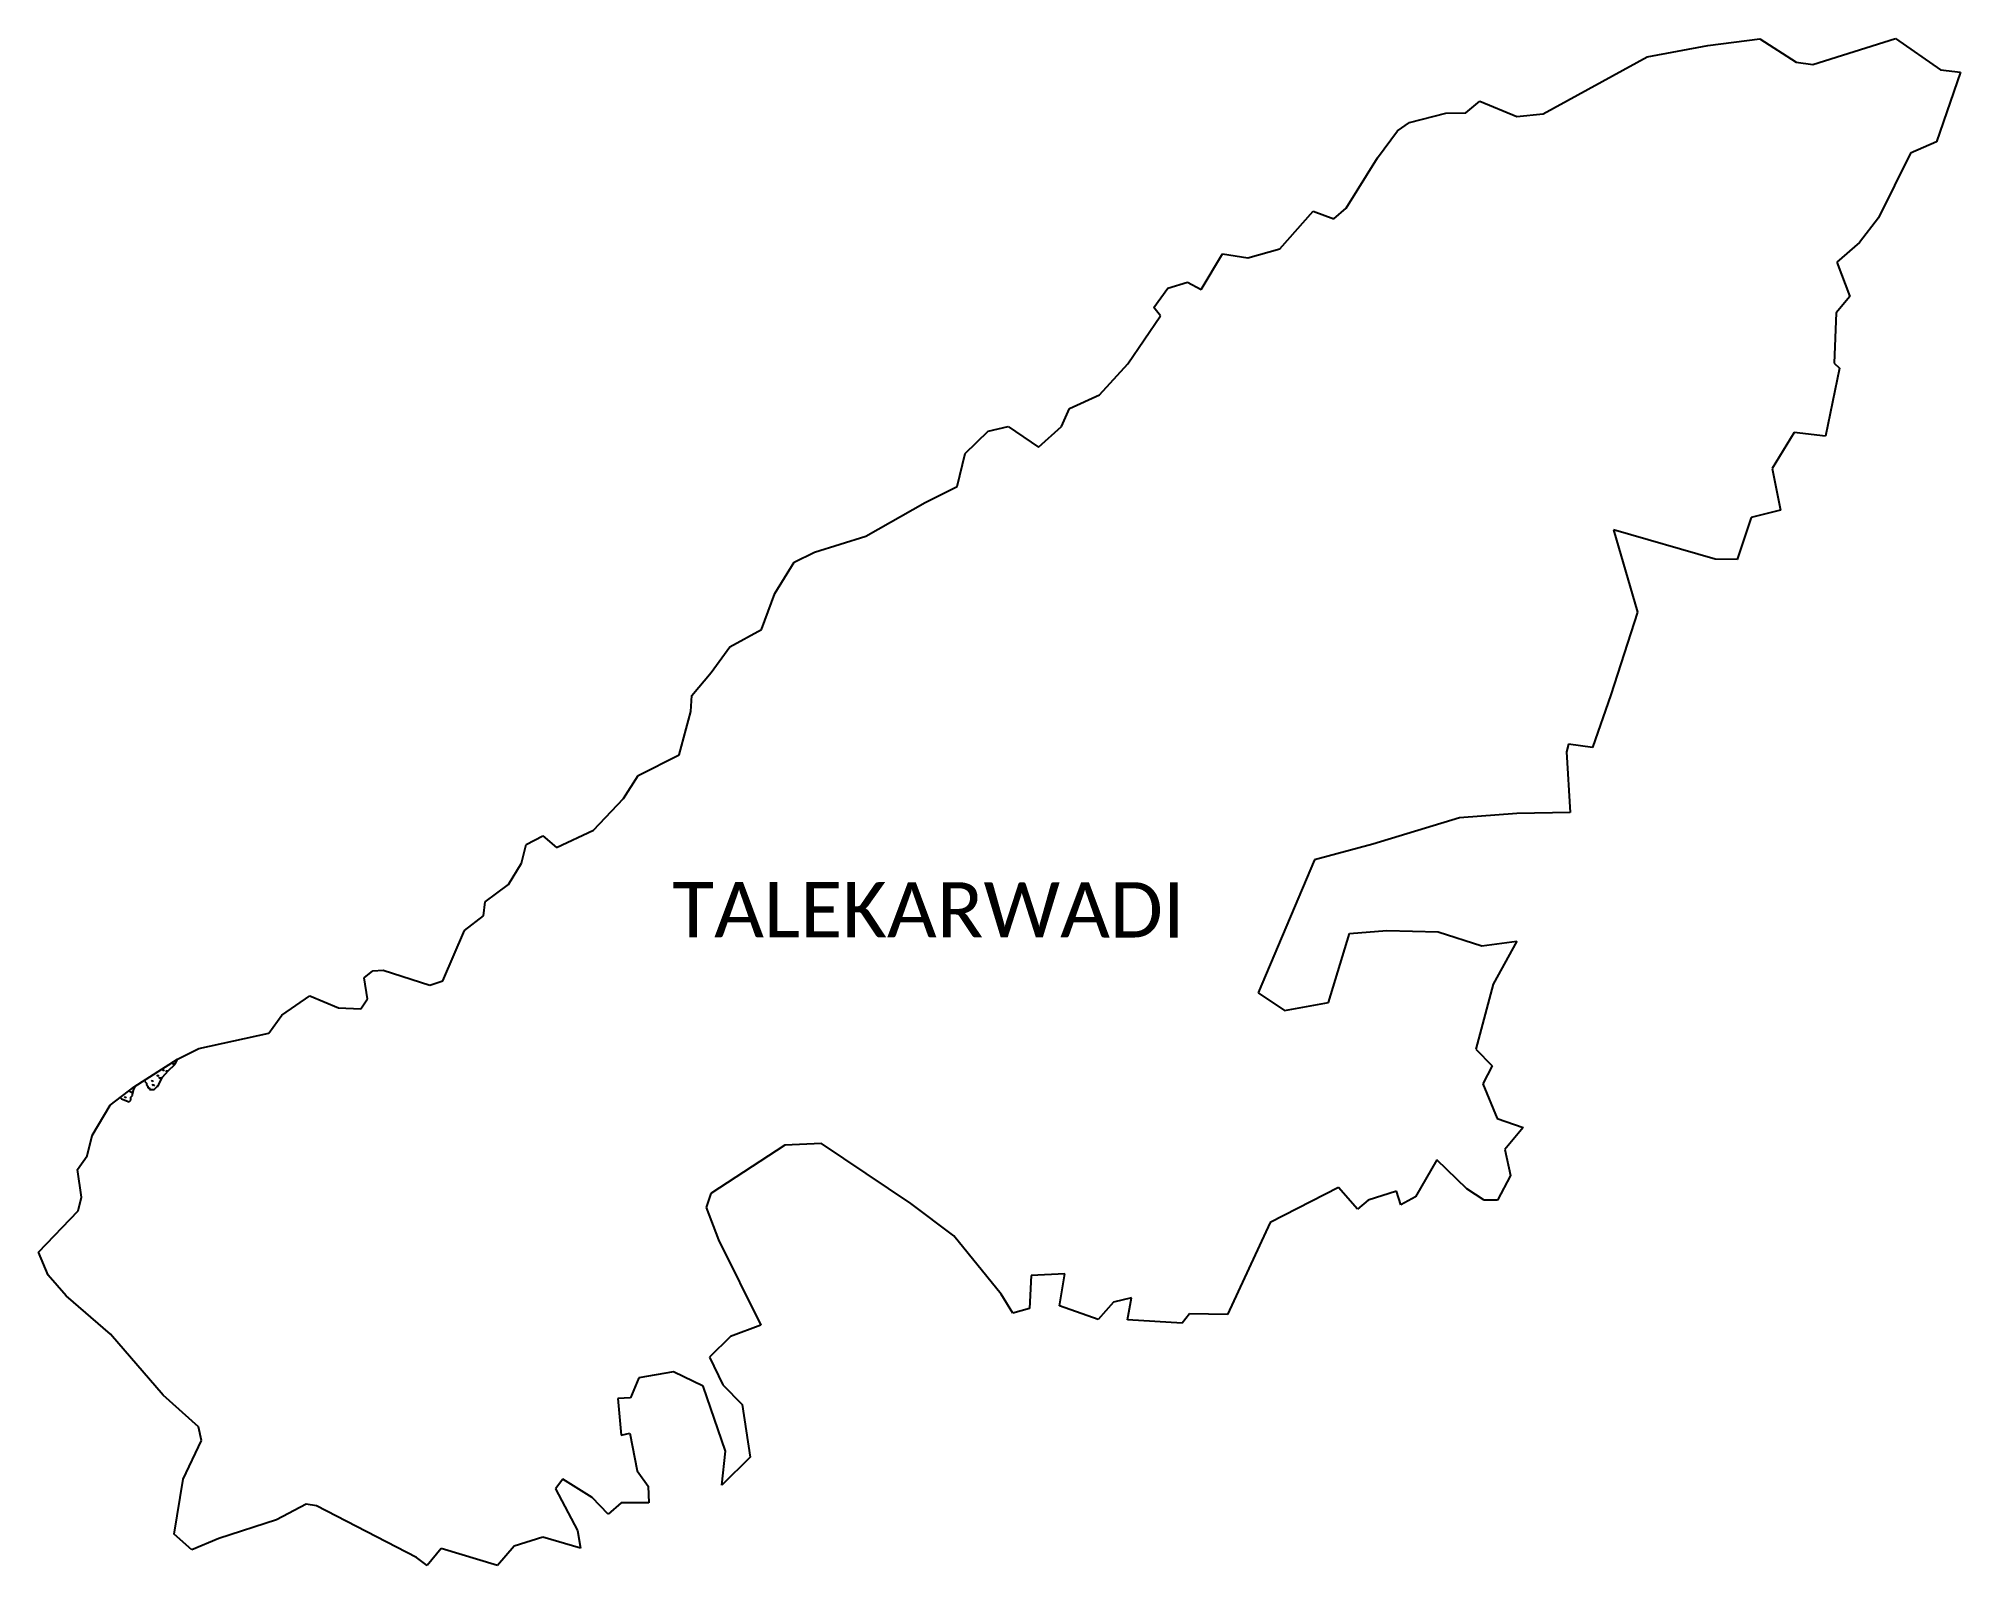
# Model space of a CAD drawing. Header units: metres. Extents: x 349608 to 354608, y 1756835 to 1760807.
import ezdxf

# ---------------------------------------------------------------- set-up
doc = ezdxf.new("R2010")
doc.units = ezdxf.units.M
for name, color, linetype in [('MANGROOVES', 112, 'Continuous'), ('village', 3, 'Continuous'), ('VILLAGE NAME', 250, 'Continuous')]:
    doc.layers.add(name, color=color, linetype=linetype)
doc.styles.add('MtXpl_Calibri', font='calibri.ttf')

msp = doc.modelspace()

# ---------------------------------------------------------------- linework, layer by layer
at = {"color": 3}
for p, q in [((353950.5, 1760787.9), (354085.5, 1760805.2)), ((354085.5, 1760805.2), (354179.9, 1760744.6)), ((354223.1, 1760738.4), (354438.4, 1760806.5)), ((354438.4, 1760806.5), (354555.1, 1760724.8)), ((353521.9, 1760610.1), (353792.1, 1760758.5)), ((353792.1, 1760758.5), (353950.5, 1760787.9)), ((354179.9, 1760744.6), (354223.1, 1760738.4)), ((354607.5, 1760719.2), (354544.6, 1760537.5)), ((354555.1, 1760724.8), (354607.5, 1760719.2)), ((353321.1, 1760613), (353357, 1760643.1)), ((353357, 1760643.1), (353453, 1760603.7)), ((353174.1, 1760588.3), (353268.9, 1760611.8)), ((353268.9, 1760611.8), (353321.1, 1760613)), ((353453, 1760603.7), (353521.9, 1760610.1)), ((353090.5, 1760496.2), (353143, 1760566)), ((353143, 1760566), (353174.1, 1760588.3)), ((353009, 1760365.3), (353090.5, 1760496.2)), ((354477.6, 1760508.1), (354393.9, 1760339.9)), ((354544.6, 1760537.5), (354477.6, 1760508.1)), ((352836.6, 1760259.3), (352923.5, 1760357.4)), ((352923.5, 1760357.4), (352977.7, 1760337.3)), ((352977.7, 1760337.3), (353009, 1760365.3)), ((354393.9, 1760339.9), (354344.8, 1760276.2)), ((352631.9, 1760153.7), (352688, 1760246.8)), ((352688, 1760246.8), (352753.8, 1760235.7)), ((352753.8, 1760235.7), (352836.6, 1760259.3)), ((354344.8, 1760276.2), (354285.5, 1760224.9)), ((354285.5, 1760224.9), (354319.2, 1760135.1)), ((352509.3, 1760106.6), (352545.9, 1760157.4)), ((352545.9, 1760157.4), (352596.8, 1760172.7)), ((352596.8, 1760172.7), (352631.9, 1760153.7)), ((352526.9, 1760084.8), (352509.3, 1760106.6)), ((354319.2, 1760135.1), (354283.8, 1760092.6)), ((352441.7, 1759960.2), (352526.9, 1760084.8)), ((354283.8, 1760092.6), (354278.7, 1759962.2)), ((352367.7, 1759879.9), (352441.7, 1759960.2)), ((354292.9, 1759948.8), (354255.9, 1759771.9)), ((354278.7, 1759962.2), (354292.9, 1759948.8)), ((352268.8, 1759797.4), (352289.7, 1759844.6)), ((352289.7, 1759844.6), (352367.7, 1759879.9)), ((352078.6, 1759785.3), (352130.4, 1759797.7)), ((352130.4, 1759797.7), (352209, 1759743.4)), ((352209, 1759743.4), (352268.8, 1759797.4)), ((352018.7, 1759727.5), (352078.6, 1759785.3)), ((354174.8, 1759782.1), (354117.9, 1759688.1)), ((354255.9, 1759771.9), (354174.8, 1759782.1)), ((351997.2, 1759641.5), (352018.7, 1759727.5)), ((354117.9, 1759688.1), (354139.6, 1759579.9)), ((351760, 1759512.6), (351914.1, 1759600.1)), ((351914.1, 1759600.1), (351997.2, 1759641.5)), ((354062.6, 1759560.9), (354026.7, 1759451.1)), ((354139.6, 1759579.9), (354062.6, 1759560.9)), ((351626.9, 1759470.5), (351760, 1759512.6)), ((353969.2, 1759452.4), (353705.1, 1759528.3)), ((353705.1, 1759528.3), (353766.9, 1759314.8)), ((351523.4, 1759363.2), (351573.4, 1759444.2)), ((351573.4, 1759444.2), (351626.9, 1759470.5)), ((354026.7, 1759451.1), (353969.2, 1759452.4)), ((351488.3, 1759269.4), (351523.4, 1759363.2)), ((353766.9, 1759314.8), (353698.2, 1759099.8)), ((351406.2, 1759224.2), (351488.3, 1759269.4)), ((351357.3, 1759157.6), (351406.2, 1759224.2)), ((351307, 1759097.6), (351357.3, 1759157.6)), ((351305, 1759056.3), (351307, 1759097.6)), ((353698.2, 1759099.8), (353650.1, 1758962.8)), ((351274.3, 1758943.9), (351305, 1759056.3)), ((351168, 1758890.1), (351274.3, 1758943.9)), ((353587.9, 1758971.2), (353582.5, 1758951.5)), ((353582.5, 1758951.5), (353592.2, 1758793.9)), ((353650.1, 1758962.8), (353587.9, 1758971.2)), ((351129.9, 1758829.6), (351168, 1758890.1)), ((351051.6, 1758747.5), (351129.9, 1758829.6)), ((353592.2, 1758793.9), (353453.3, 1758790.8)), ((350955.6, 1758702.3), (351051.6, 1758747.5)), ((353303.9, 1758780), (353078.5, 1758711.5)), ((353453.3, 1758790.8), (353303.9, 1758780)), ((350864.7, 1758661.7), (350876.5, 1758710.2)), ((350876.5, 1758710.2), (350920.1, 1758732.5)), ((350920.1, 1758732.5), (350955.6, 1758702.3)), ((353078.5, 1758711.5), (352927.1, 1758670.9)), ((350830.2, 1758606.2), (350864.7, 1758661.7)), ((352927.1, 1758670.9), (352780.2, 1758324.2)), ((350770.1, 1758561.4), (350830.2, 1758606.2)), ((350765.4, 1758524.8), (350770.1, 1758561.4)), ((350716.2, 1758486.7), (350765.4, 1758524.8)), ((350659.5, 1758355.7), (350716.2, 1758486.7)), ((352963.2, 1758299.8), (353018.2, 1758478.9)), ((353018.2, 1758478.9), (353114.8, 1758486.5)), ((353114.8, 1758486.5), (353248.5, 1758483.6)), ((353248.5, 1758483.6), (353362.3, 1758446.6)), ((353362.3, 1758446.6), (353453.7, 1758458.7)), ((353453.7, 1758458.7), (353391.6, 1758347)), ((350455.3, 1758363.4), (350477.5, 1758382.1)), ((350463.5, 1758309.2), (350455.3, 1758363.4)), ((350504.1, 1758383.8), (350626, 1758344.6)), ((350626, 1758344.6), (350659.5, 1758355.7)), ((353391.6, 1758347), (353346.3, 1758178.5)), ((350241.3, 1758266.1), (350314, 1758317.1)), ((350314, 1758317.1), (350388.5, 1758285.8)), ((350446.3, 1758282.7), (350463.5, 1758309.2)), ((352780.2, 1758324.2), (352849.2, 1758278.9)), ((352849.2, 1758278.9), (352963.2, 1758299.8)), ((350207.2, 1758220.1), (350241.3, 1758266.1)), ((350388.5, 1758285.8), (350446.3, 1758282.7)), ((350025.2, 1758179.8), (350207.2, 1758220.1)), ((349856.7, 1758080), (349969.9, 1758152.3)), ((349969.9, 1758152.3), (350025.2, 1758179.8)), ((353346.3, 1758178.5), (353389, 1758135)), ((353389, 1758135), (353364.7, 1758087.6)), ((349794.8, 1758032.2), (349856.7, 1758080)), ((353364.7, 1758087.6), (353402, 1757997.9)), ((349747.4, 1757953.4), (349794.8, 1758032.2)), ((353402, 1757997.9), (353469.5, 1757974.3)), ((349734.7, 1757900.5), (349747.4, 1757953.4)), ((353469.5, 1757974.3), (353422.5, 1757917.6)), ((349709.3, 1757865), (349734.7, 1757900.5)), ((351549.5, 1757928.1), (351356.5, 1757803.2)), ((351645, 1757932.5), (351549.5, 1757928.1)), ((351877.4, 1757776.6), (351645, 1757932.5)), ((353422.5, 1757917.6), (353436.7, 1757849.4)), ((349719.6, 1757793), (349709.3, 1757865)), ((353245.4, 1757890.2), (353189.8, 1757794.4)), ((353323.7, 1757815.3), (353245.4, 1757890.2)), ((353436.7, 1757849.4), (353402.8, 1757785.8)), ((351356.5, 1757803.2), (351344.7, 1757766.2)), ((352989.4, 1757818.6), (352812.1, 1757727.2)), ((353038.8, 1757762.3), (352989.4, 1757818.6)), ((353140.1, 1757808.7), (353066.4, 1757785.2)), ((353152, 1757773.1), (353140.1, 1757808.7)), ((353189.8, 1757794.4), (353152, 1757773.1)), ((353368.8, 1757785.7), (353323.7, 1757815.3)), ((349607.8, 1757649.9), (349711, 1757758.1)), ((349711, 1757758.1), (349719.6, 1757793)), ((351344.7, 1757766.2), (351376.7, 1757682.1)), ((351989.3, 1757692.7), (351877.4, 1757776.6)), ((353066.4, 1757785.2), (353038.8, 1757762.3)), ((353402.8, 1757785.8), (353368.8, 1757785.7)), ((352812.1, 1757727.2), (352700.5, 1757487.9)), ((349633.4, 1757590.8), (349607.8, 1757649.9)), ((351376.7, 1757682.1), (351487.2, 1757460.1)), ((352111.8, 1757540.8), (351989.3, 1757692.7)), ((352277.9, 1757593.8), (352189.9, 1757589.7)), ((352264.1, 1757510.3), (352277.9, 1757593.8)), ((349680.2, 1757536.5), (349633.4, 1757590.8)), ((352189.9, 1757589.7), (352185.6, 1757503.3)), ((349795.7, 1757437.3), (349680.2, 1757536.5)), ((352142.5, 1757491.9), (352111.8, 1757540.8)), ((352185.6, 1757503.3), (352142.5, 1757491.9)), ((352364.5, 1757474.9), (352264.1, 1757510.3)), ((352404.2, 1757520.6), (352364.5, 1757474.9)), ((352451, 1757531.1), (352404.2, 1757520.6)), ((352440.7, 1757474.3), (352451, 1757531.1)), ((351487.2, 1757460.1), (351407.6, 1757431.3)), ((352582.5, 1757465.5), (352440.7, 1757474.3)), ((352601.9, 1757490), (352582.5, 1757465.5)), ((352700.5, 1757487.9), (352601.9, 1757490)), ((349932.3, 1757278.3), (349795.7, 1757437.3)), ((351407.6, 1757431.3), (351353, 1757376.9)), ((351353, 1757376.9), (351388.1, 1757305.2)), ((351169.5, 1757323.3), (351148, 1757271.8)), ((351259.8, 1757338.8), (351169.5, 1757323.3)), ((351336.7, 1757301.3), (351259.8, 1757338.8)), ((351395.3, 1757132.5), (351336.7, 1757301.3)), ((351388.1, 1757305.2), (351438.7, 1757253.9)), ((350024.3, 1757195.9), (349932.3, 1757278.3)), ((351148, 1757271.8), (351115, 1757269.7)), ((351115, 1757269.7), (351123.5, 1757173.9)), ((351438.7, 1757253.9), (351459.1, 1757117)), ((350032.3, 1757160.6), (350024.3, 1757195.9)), ((349984.6, 1757059.6), (350032.3, 1757160.6)), ((351123.5, 1757173.9), (351146.4, 1757179.1)), ((351146.4, 1757179.1), (351165.3, 1757081.2)), ((351385.8, 1757044.7), (351395.3, 1757132.5)), ((351459.1, 1757117), (351385.8, 1757044.7)), ((349961.3, 1756916.9), (349984.6, 1757059.6)), ((350971.6, 1757059.5), (350953.1, 1757034.5)), ((351048.2, 1757012.6), (350971.6, 1757059.5)), ((351165.3, 1757081.2), (351194.2, 1757041.8)), ((350304.2, 1756994.7), (350227.2, 1756954.1)), ((350330.8, 1756990.7), (350304.2, 1756994.7)), ((350953.1, 1757034.5), (351010, 1756926.6)), ((351089.4, 1756969.2), (351048.2, 1757012.6)), ((351123.4, 1756998.1), (351089.4, 1756969.2)), ((351195.9, 1756998.2), (351123.4, 1756998.1)), ((351194.2, 1757041.8), (351195.9, 1756998.2)), ((350227.2, 1756954.1), (350077.4, 1756906)), ((350591.2, 1756856.3), (350330.8, 1756990.7)), ((350006.5, 1756876.3), (349961.3, 1756916.9)), ((350077.4, 1756906), (350006.5, 1756876.3)), ((350920.2, 1756909), (350845, 1756885.9)), ((351017.4, 1756880.5), (350920.2, 1756909)), ((351010, 1756926.6), (351017.4, 1756880.5)), ((350619.4, 1756835.5), (350591.2, 1756856.3)), ((350655.7, 1756879.3), (350619.4, 1756835.5)), ((350802.2, 1756835.2), (350655.7, 1756879.3)), ((350845, 1756885.9), (350802.2, 1756835.2))]:
    msp.add_line(p, q, dxfattribs=at)
at = {"layer": 'MANGROOVES'}
for p, q in [((349962.3, 1758138.2), (349970.4, 1758152.6)), ((349884.7, 1758097.9), (349884.7, 1758093.9)), ((349884.7, 1758093.9), (349888.8, 1758089.8)), ((349921.6, 1758088.7), (349930.8, 1758105.3)), ((349930.8, 1758105.3), (349945.6, 1758122.1)), ((349945.6, 1758122.1), (349962.3, 1758138.2)), ((349820.5, 1758052.1), (349824.1, 1758048.7)), ((349824.1, 1758048.7), (349843.9, 1758041.2)), ((349843.9, 1758041.2), (349848, 1758045.3)), ((349848, 1758053.4), (349852.1, 1758057.5)), ((349848, 1758045.3), (349848, 1758053.4)), ((349852.1, 1758061.5), (349856.2, 1758073.7)), ((349852.1, 1758057.5), (349852.1, 1758061.5)), ((349856.2, 1758073.7), (349860.3, 1758081.8)), ((349888.8, 1758089.8), (349888.7, 1758085.8)), ((349888.7, 1758085.8), (349892.8, 1758081.7)), ((349892.8, 1758081.7), (349892.8, 1758077.7)), ((349892.8, 1758077.7), (349896.8, 1758077.6)), ((349896.8, 1758077.6), (349896.8, 1758073.6)), ((349896.8, 1758073.6), (349900.9, 1758073.6)), ((349900.9, 1758073.6), (349905, 1758073.6)), ((349905, 1758073.6), (349909, 1758073.5)), ((349909, 1758073.5), (349913.1, 1758077.6)), ((349913.1, 1758077.6), (349917.2, 1758081.6)), ((349917.2, 1758081.6), (349919.2, 1758081.6)), ((349919.2, 1758081.6), (349921.6, 1758088.7))]:
    msp.add_line(p, q, dxfattribs=at)
at = {"layer": 'MANGROOVES', "linetype": 'Continuous'}
for p, q in [((349904.7, 1758093.7), (349902.1, 1758096.4)), ((349904.7, 1758093.7), (349904.7, 1758097.5)), ((349904.7, 1758093.7), (349907.4, 1758096.4)), ((349918.9, 1758107.9), (349916.2, 1758110.5)), ((349918.9, 1758107.9), (349918.9, 1758111.6)), ((349918.9, 1758107.9), (349921.5, 1758110.5)), ((349924.7, 1758100.7), (349921.3, 1758104)), ((349924.7, 1758100.7), (349924.7, 1758105.4)), ((349924.7, 1758100.7), (349928, 1758104)), ((349933, 1758122), (349930.4, 1758124.7)), ((349933, 1758122), (349933, 1758125.8)), ((349933, 1758122), (349935.7, 1758124.7)), ((349942.6, 1758118.7), (349939.3, 1758122)), ((349942.6, 1758118.7), (349942.6, 1758123.4)), ((349947.1, 1758136.2), (349949.8, 1758138.8)), ((349960.6, 1758136.6), (349957.2, 1758140)), ((349960.6, 1758136.6), (349960.6, 1758141.3)), ((349960.6, 1758136.6), (349962.5, 1758138.5)), ((349834, 1758051.3), (349831.4, 1758054)), ((349834, 1758051.3), (349834, 1758055.1)), ((349834, 1758051.3), (349836.7, 1758054)), ((349848.2, 1758065.4), (349845.5, 1758068.1)), ((349848.2, 1758065.4), (349848.2, 1758069.2)), ((349848.2, 1758065.4), (349850.8, 1758068.1)), ((349860.2, 1758081.7), (349859.6, 1758082.2)), ((349892.8, 1758081.8), (349893.2, 1758082.2)), ((349906.7, 1758082.7), (349903.3, 1758086.1)), ((349906.7, 1758082.7), (349906.7, 1758087.5)), ((349906.7, 1758082.7), (349910.1, 1758086.1)), ((349917, 1758081.5), (349916.2, 1758082.2)), ((349918.9, 1758081.6), (349918.9, 1758083.3))]:
    msp.add_line(p, q, dxfattribs=at)
at = {"layer": 'village'}
msp.add_line((350477.5, 1758382.1), (350504.1, 1758383.8), dxfattribs=at)

# ---------------------------------------------------------------- texts
at = {"layer": 'VILLAGE NAME', "style": 'MtXpl_Calibri'}
msp.add_text('TALEKARWADI', height=143.7, rotation=359.9793, dxfattribs=at).set_placement((351256.2, 1758468.9))

doc.saveas('drawing.dxf')
